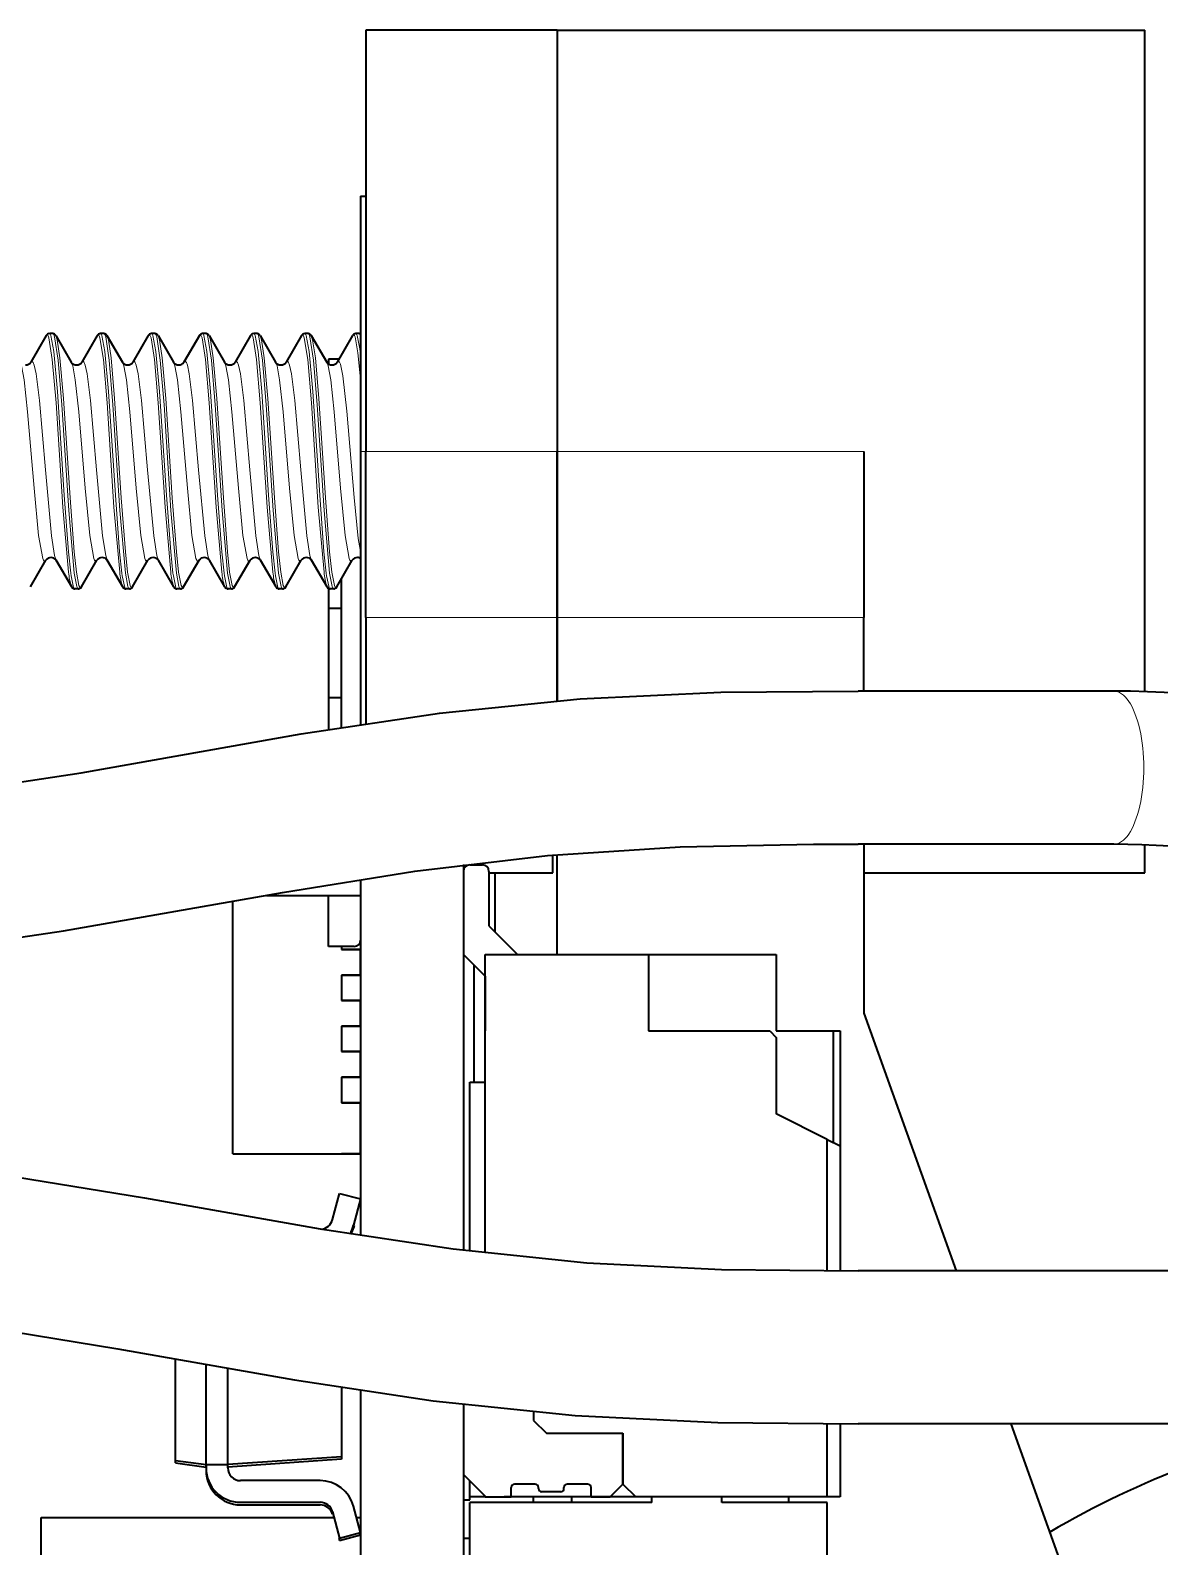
# Model space of a CAD drawing. Extents: x 370 to 946, y 143 to 764.
# Drawn here: x 587.35 to 596.2, y 425.85 to 437.73 of the extents above; entities that cross this region are included whole.
import ezdxf

# ---------------------------------------------------------------- set-up
doc = ezdxf.new("R2010")
doc.units = 0

msp = doc.modelspace()

# ---------------------------------------------------------------- linework, layer by layer
at = {"color": 7, "lineweight": 35, "ltscale": 0.0375}
for p, q in [((591.48, 437.732), (589.98, 437.732)), ((593.594, 426.244), (592.094, 426.244))]:
    msp.add_line(p, q, dxfattribs=at)
at = {"color": 7, "lineweight": 35, "ltscale": 0.0825}
for p, q in [((589.98, 437.732), (589.98, 434.432)), ((591.48, 437.732), (591.48, 434.432)), ((591.48, 437.732), (591.48, 434.432))]:
    msp.add_line(p, q, dxfattribs=at)
at = {"color": 7, "lineweight": 35, "ltscale": 0.060001}
msp.add_line((591.48, 437.732), (593.88, 437.732), dxfattribs=at)
at = {"color": 7, "lineweight": 35, "ltscale": 0.055}
for p, q in [((593.88, 437.732), (596.08, 437.732)), ((593.88, 431.132), (596.08, 431.132))]:
    msp.add_line(p, q, dxfattribs=at)
at = {"color": 7, "lineweight": 35, "ltscale": 0.129478}
msp.add_line((596.08, 432.553), (596.08, 437.732), dxfattribs=at)
at = {"color": 7, "lineweight": 35, "ltscale": 0.05}
for p, q in [((589.939, 436.432), (589.939, 434.432)), ((595.837, 432.556), (593.837, 432.556)), ((595.837, 431.356), (593.837, 431.356))]:
    msp.add_line(p, q, dxfattribs=at)
at = {"color": 7, "lineweight": 35, "ltscale": 0.001021}
msp.add_line((589.939, 436.432), (589.98, 436.432), dxfattribs=at)
at = {"color": 7, "lineweight": 35, "ltscale": 0.006018}
for p, q in [((587.477, 435.34), (587.356, 435.132)), ((588.677, 435.34), (588.556, 435.132)), ((589.153, 435.34), (589.274, 435.132)), ((589.477, 435.34), (589.356, 435.132)), ((587.353, 433.372), (587.474, 433.581)), ((587.677, 433.373), (587.556, 433.581)), ((587.753, 433.372), (587.874, 433.581)), ((588.477, 433.373), (588.356, 433.581)), ((588.553, 433.372), (588.674, 433.581)), ((588.953, 433.372), (589.074, 433.581)), ((589.353, 433.372), (589.474, 433.581)), ((589.677, 433.373), (589.556, 433.581)), ((589.753, 433.372), (589.874, 433.581))]:
    msp.add_line(p, q, dxfattribs=at)
at = {"color": 7, "lineweight": 35, "ltscale": 0.000671387}
for p, q in [((587.529, 435.356), (587.502, 435.356)), ((588.329, 435.356), (588.302, 435.356)), ((589.129, 435.356), (589.102, 435.356)), ((589.529, 435.356), (589.502, 435.356)), ((588.129, 433.356), (588.102, 433.356)), ((588.529, 433.356), (588.502, 433.356)), ((589.329, 433.356), (589.302, 433.356))]:
    msp.add_line(p, q, dxfattribs=at)
at = {"color": 7, "lineweight": 35, "ltscale": 0.006017}
for p, q in [((587.553, 435.34), (587.674, 435.132)), ((587.877, 435.34), (587.756, 435.132)), ((587.953, 435.34), (588.074, 435.132)), ((588.277, 435.34), (588.156, 435.132)), ((588.353, 435.34), (588.474, 435.132)), ((588.753, 435.34), (588.874, 435.132)), ((589.077, 435.34), (588.956, 435.132)), ((589.553, 435.34), (589.674, 435.132)), ((589.877, 435.34), (589.756, 435.132)), ((588.077, 433.373), (587.956, 433.581)), ((588.877, 433.373), (588.756, 433.581)), ((589.277, 433.373), (589.156, 433.581))]:
    msp.add_line(p, q, dxfattribs=at)
at = {"color": 7, "lineweight": 35, "ltscale": 0.000669861}
for p, q in [((587.929, 435.356), (587.902, 435.356)), ((588.729, 435.356), (588.702, 435.356)), ((589.929, 435.356), (589.902, 435.356)), ((587.729, 433.356), (587.702, 433.356)), ((588.929, 433.356), (588.902, 433.356)), ((589.729, 433.356), (589.702, 433.356))]:
    msp.add_line(p, q, dxfattribs=at)
at = {"color": 7, "lineweight": 35, "ltscale": 0.000277936}
msp.add_line((589.929, 435.356), (589.939, 435.354), dxfattribs=at)
at = {"color": 7, "lineweight": 35, "ltscale": 0.002022}
msp.add_line((589.77, 435.156), (589.689, 435.156), dxfattribs=at)
at = {"color": 7, "lineweight": 35, "ltscale": 0.00096283}
msp.add_line((589.689, 435.156), (589.689, 435.118), dxfattribs=at)
at = {"color": 7, "lineweight": 35, "ltscale": 0.053411}
msp.add_line((589.939, 434.432), (589.939, 432.295), dxfattribs=at)
at = {"color": 7, "lineweight": 13, "ltscale": 0.001021}
msp.add_line((589.939, 434.432), (589.98, 434.432), dxfattribs=at)
at = {"color": 7, "lineweight": 13, "ltscale": 0.0375}
for p, q in [((591.48, 434.432), (589.98, 434.432)), ((591.48, 433.132), (589.98, 433.132))]:
    msp.add_line(p, q, dxfattribs=at)
at = {"color": 7, "lineweight": 35, "ltscale": 0.0325}
for p, q in [((589.98, 433.132), (589.98, 434.432)), ((591.48, 434.432), (591.48, 433.132)), ((591.48, 433.132), (591.48, 434.432)), ((593.88, 434.432), (593.88, 433.132))]:
    msp.add_line(p, q, dxfattribs=at)
at = {"color": 7, "lineweight": 13, "ltscale": 0.060001}
for p, q in [((591.48, 434.432), (593.88, 434.432)), ((591.48, 433.132), (593.88, 433.132))]:
    msp.add_line(p, q, dxfattribs=at)
at = {"color": 7, "lineweight": 35, "ltscale": 0.006019}
msp.add_line((588.153, 433.372), (588.274, 433.581), dxfattribs=at)
at = {"color": 7, "lineweight": 35, "ltscale": 0.005717}
msp.add_line((589.789, 433.206), (589.789, 433.435), dxfattribs=at)
at = {"color": 7, "lineweight": 35, "ltscale": 0.027596}
msp.add_line((589.689, 433.36), (589.689, 432.256), dxfattribs=at)
at = {"color": 7, "lineweight": 35, "ltscale": 0.002499}
for p, q in [((589.689, 433.206), (589.789, 433.206)), ((589.689, 432.506), (589.789, 432.506)), ((593.694, 426.244), (593.594, 426.244))]:
    msp.add_line(p, q, dxfattribs=at)
at = {"color": 7, "lineweight": 35, "ltscale": 0.0175}
msp.add_line((589.789, 432.506), (589.789, 433.206), dxfattribs=at)
at = {"color": 7, "lineweight": 35, "ltscale": 0.020756}
msp.add_line((589.98, 433.132), (589.98, 432.301), dxfattribs=at)
at = {"color": 7, "lineweight": 35, "ltscale": 0.016277}
for p, q in [((591.48, 432.481), (591.48, 433.132)), ((591.48, 433.132), (591.48, 432.481))]:
    msp.add_line(p, q, dxfattribs=at)
at = {"color": 7, "lineweight": 35, "ltscale": 0.014381}
msp.add_line((593.88, 432.556), (593.88, 433.132), dxfattribs=at)
at = {"color": 7, "lineweight": 35, "ltscale": 0.005863}
msp.add_line((589.789, 432.272), (589.789, 432.506), dxfattribs=at)
at = {"color": 7, "lineweight": 35, "ltscale": 0.003535}
for p, q in [((591.444, 431.132), (591.444, 431.273)), ((591.444, 431.132), (591.444, 431.273)), ((591.994, 426.344), (591.894, 426.244))]:
    msp.add_line(p, q, dxfattribs=at)
at = {"color": 7, "lineweight": 35, "ltscale": 0.019556}
msp.add_line((591.48, 430.494), (591.48, 431.276), dxfattribs=at)
at = {"color": 7, "lineweight": 35, "ltscale": 0.019555}
msp.add_line((591.48, 430.494), (591.48, 431.276), dxfattribs=at)
at = {"color": 7, "lineweight": 35, "ltscale": 0.033096}
msp.add_line((593.88, 431.356), (593.88, 430.033), dxfattribs=at)
at = {"color": 7, "lineweight": 35, "ltscale": 0.005503}
msp.add_line((596.08, 431.132), (596.08, 431.352), dxfattribs=at)
at = {"color": 7, "lineweight": 35, "ltscale": 0.075507}
msp.add_line((590.744, 431.197), (590.744, 428.176), dxfattribs=at)
at = {"color": 7, "lineweight": 35, "ltscale": 0.002501}
msp.add_line((590.794, 431.194), (590.894, 431.194), dxfattribs=at)
at = {"color": 7, "lineweight": 35, "ltscale": 0.010643}
msp.add_line((590.944, 431.144), (590.944, 430.718), dxfattribs=at)
at = {"color": 7, "lineweight": 35, "ltscale": 0.069714}
msp.add_line((589.939, 431.081), (589.939, 428.292), dxfattribs=at)
at = {"color": 7, "lineweight": 35, "ltscale": 0.003107}
msp.add_line((589.939, 431.081), (589.939, 430.956), dxfattribs=at)
at = {"color": 7, "lineweight": 35, "ltscale": 0.0125}
msp.add_line((590.944, 431.132), (591.444, 431.132), dxfattribs=at)
msp.add_line((590.944, 431.132), (591.444, 431.132), dxfattribs=at)
at = {"color": 7, "lineweight": 35, "ltscale": 0.00125}
for p, q in [((590.944, 431.132), (590.994, 431.132)), ((593.644, 429.894), (593.694, 429.894)), ((590.744, 426.222), (590.794, 426.222)), ((590.744, 425.922), (590.794, 425.922))]:
    msp.add_line(p, q, dxfattribs=at)
at = {"color": 7, "lineweight": 35, "ltscale": 0.011582}
msp.add_line((590.994, 430.668), (590.994, 431.132), dxfattribs=at)
msp.add_line((590.994, 430.668), (590.994, 431.132), dxfattribs=at)
at = {"color": 7, "lineweight": 35, "ltscale": 0.01125}
for p, q in [((590.994, 431.132), (591.444, 431.132)), ((593.194, 429.894), (593.644, 429.894))]:
    msp.add_line(p, q, dxfattribs=at)
at = {"color": 7, "lineweight": 35, "ltscale": 0.049454}
msp.add_line((588.939, 428.932), (588.939, 430.91), dxfattribs=at)
at = {"color": 7, "lineweight": 35, "ltscale": 0.01843}
msp.add_line((589.202, 430.956), (589.939, 430.956), dxfattribs=at)
at = {"color": 7, "lineweight": 35, "ltscale": 0.010001}
msp.add_line((589.689, 430.556), (589.689, 430.956), dxfattribs=at)
at = {"color": 7, "lineweight": 35, "ltscale": 0.00875}
msp.add_line((589.939, 430.956), (589.939, 430.606), dxfattribs=at)
at = {"color": 7, "lineweight": 35, "ltscale": 0.007929}
msp.add_line((590.944, 430.718), (591.169, 430.494), dxfattribs=at)
at = {"color": 7, "lineweight": 35, "ltscale": 0.005}
for p, q in [((589.889, 430.556), (589.689, 430.556)), ((589.939, 430.332), (589.939, 430.532)), ((589.789, 430.332), (589.789, 430.132)), ((589.789, 430.332), (589.789, 430.132)), ((589.939, 429.932), (589.939, 430.132)), ((589.789, 429.932), (589.789, 429.732)), ((589.789, 429.932), (589.789, 429.732)), ((589.939, 429.532), (589.939, 429.732)), ((589.789, 429.532), (589.789, 429.332)), ((589.789, 429.532), (589.789, 429.332)), ((590.919, 426.244), (591.119, 426.244))]:
    msp.add_line(p, q, dxfattribs=at)
at = {"color": 7, "lineweight": 35, "ltscale": 0.000619507}
msp.add_line((589.789, 430.556), (589.789, 430.532), dxfattribs=at)
msp.add_line((589.789, 430.556), (589.789, 430.532), dxfattribs=at)
at = {"color": 7, "lineweight": 35, "ltscale": 0.003751}
for p, q in [((589.939, 430.532), (589.789, 430.532)), ((589.789, 430.532), (589.939, 430.532)), ((589.939, 430.332), (589.789, 430.332)), ((589.789, 430.332), (589.939, 430.332)), ((589.939, 430.132), (589.789, 430.132)), ((589.789, 430.132), (589.939, 430.132)), ((589.939, 429.932), (589.789, 429.932)), ((589.789, 429.932), (589.939, 429.932)), ((589.939, 429.732), (589.789, 429.732)), ((589.789, 429.732), (589.939, 429.732)), ((589.939, 429.532), (589.789, 429.532)), ((589.789, 429.532), (589.939, 429.532)), ((589.939, 429.332), (589.789, 429.332)), ((589.789, 429.332), (589.939, 429.332)), ((589.939, 428.932), (589.789, 428.932)), ((591.507, 426.284), (591.357, 426.284)), ((590.914, 426.244), (591.064, 426.244)), ((591.744, 426.244), (591.894, 426.244))]:
    msp.add_line(p, q, dxfattribs=at)
at = {"color": 7, "lineweight": 35, "ltscale": 0.00601}
msp.add_line((590.914, 430.324), (590.744, 430.494), dxfattribs=at)
at = {"color": 7, "lineweight": 35, "ltscale": 0.058467}
msp.add_line((590.914, 428.155), (590.914, 430.494), dxfattribs=at)
at = {"color": 7, "lineweight": 35, "ltscale": 0.032001}
msp.add_line((590.914, 430.494), (592.194, 430.494), dxfattribs=at)
at = {"color": 7, "lineweight": 35, "ltscale": 0.015}
for p, q in [((592.194, 430.494), (592.194, 429.894)), ((593.194, 430.494), (593.194, 429.894)), ((593.194, 429.844), (593.194, 429.244))]:
    msp.add_line(p, q, dxfattribs=at)
at = {"color": 7, "lineweight": 35, "ltscale": 0.025}
for p, q in [((592.194, 430.494), (593.194, 430.494)), ((588.939, 428.932), (589.939, 428.932))]:
    msp.add_line(p, q, dxfattribs=at)
at = {"color": 7, "lineweight": 35, "ltscale": 0.022854}
msp.add_line((590.83, 429.494), (590.83, 430.408), dxfattribs=at)
at = {"color": 7, "lineweight": 35, "ltscale": 0.01075}
msp.add_line((590.914, 430.324), (590.914, 429.894), dxfattribs=at)
at = {"color": 7, "lineweight": 35, "ltscale": 0.053541}
msp.add_line((593.88, 430.033), (594.603, 428.016), dxfattribs=at)
at = {"color": 7, "lineweight": 35, "ltscale": 0.02375}
msp.add_line((592.194, 429.894), (593.144, 429.894), dxfattribs=at)
at = {"color": 7, "lineweight": 35, "ltscale": 0.001767}
msp.add_line((593.144, 429.894), (593.194, 429.844), dxfattribs=at)
at = {"color": 7, "lineweight": 35, "ltscale": 0.021875}
msp.add_line((593.644, 429.019), (593.644, 429.894), dxfattribs=at)
at = {"color": 7, "lineweight": 35, "ltscale": 0.0225}
msp.add_line((593.694, 429.894), (593.694, 428.994), dxfattribs=at)
at = {"color": 7, "lineweight": 35, "ltscale": 0.003}
for p, q in [((590.794, 429.494), (590.914, 429.494)), ((590.914, 426.244), (590.794, 426.244))]:
    msp.add_line(p, q, dxfattribs=at)
at = {"color": 7, "lineweight": 35, "ltscale": 0.033102}
msp.add_line((590.794, 428.17), (590.794, 429.494), dxfattribs=at)
at = {"color": 7, "lineweight": 35, "ltscale": 0.01}
for p, q in [((589.939, 428.932), (589.939, 429.332)), ((591.994, 426.344), (591.994, 426.744)), ((591.994, 426.744), (591.994, 426.344))]:
    msp.add_line(p, q, dxfattribs=at)
at = {"color": 7, "lineweight": 35, "ltscale": 0.011181}
msp.add_line((593.594, 429.044), (593.194, 429.244), dxfattribs=at)
at = {"color": 7, "lineweight": 35, "ltscale": 0.025688}
msp.add_line((593.594, 428.017), (593.594, 429.044), dxfattribs=at)
at = {"color": 7, "lineweight": 35, "ltscale": 0.002794}
msp.add_line((593.594, 429.044), (593.694, 428.994), dxfattribs=at)
at = {"color": 7, "lineweight": 35, "ltscale": 0.024441}
msp.add_line((593.694, 428.994), (593.694, 428.016), dxfattribs=at)
at = {"color": 7, "lineweight": 35, "ltscale": 0.005328}
for p, q in [((589.72, 428.416), (589.775, 428.622)), ((589.939, 428.578), (589.884, 428.372)), ((589.939, 425.966), (589.884, 426.172))]:
    msp.add_line(p, q, dxfattribs=at)
at = {"color": 7, "lineweight": 35, "ltscale": 0.004249}
for p, q in [((589.775, 428.622), (589.939, 428.578)), ((589.775, 425.922), (589.939, 425.966)), ((589.775, 425.902), (589.939, 425.946))]:
    msp.add_line(p, q, dxfattribs=at)
at = {"color": 7, "lineweight": 35, "ltscale": 0.000483393}
msp.add_line((589.889, 428.37), (589.884, 428.352), dxfattribs=at)
at = {"color": 7, "lineweight": 35, "ltscale": 0.163499}
for p, q in [((600.377, 428.016), (593.837, 428.016)), ((600.377, 426.816), (593.837, 426.816))]:
    msp.add_line(p, q, dxfattribs=at)
at = {"color": 7, "lineweight": 35, "ltscale": 0.01985}
msp.add_line((588.489, 426.53), (588.489, 427.324), dxfattribs=at)
at = {"color": 7, "lineweight": 35, "ltscale": 0.01962}
msp.add_line((588.729, 426.497), (588.729, 427.281), dxfattribs=at)
at = {"color": 7, "lineweight": 35, "ltscale": 0.018864}
msp.add_line((588.899, 426.497), (588.899, 427.251), dxfattribs=at)
at = {"color": 7, "lineweight": 35, "ltscale": 0.013551}
msp.add_line((589.789, 427.101), (589.789, 426.559), dxfattribs=at)
at = {"color": 7, "lineweight": 35, "ltscale": 0.06486}
msp.add_line((589.939, 427.078), (589.939, 424.483), dxfattribs=at)
at = {"color": 7, "lineweight": 35, "ltscale": 0.315889}
msp.add_line((590.744, 426.967), (590.744, 414.332), dxfattribs=at)
at = {"color": 7, "lineweight": 35, "ltscale": 0.001614}
msp.add_line((591.294, 426.909), (591.294, 426.844), dxfattribs=at)
at = {"color": 7, "lineweight": 35, "ltscale": 0.003536}
for p, q in [((591.294, 426.844), (591.394, 426.744)), ((591.994, 426.344), (592.094, 426.244))]:
    msp.add_line(p, q, dxfattribs=at)
at = {"color": 7, "lineweight": 35, "ltscale": 0.014311}
msp.add_line((593.594, 426.244), (593.594, 426.817), dxfattribs=at)
at = {"color": 7, "lineweight": 35, "ltscale": 0.014309}
msp.add_line((593.694, 426.816), (593.694, 426.244), dxfattribs=at)
at = {"color": 7, "lineweight": 35, "ltscale": 0.062847}
msp.add_line((595.032, 426.816), (595.88, 424.45), dxfattribs=at)
at = {"color": 7, "lineweight": 35, "ltscale": 0.014999}
msp.add_line((591.394, 426.744), (591.994, 426.744), dxfattribs=at)
at = {"color": 7, "lineweight": 35, "ltscale": 0.006059}
for p, q in [((588.489, 426.53), (588.729, 426.497)), ((588.489, 426.51), (588.729, 426.477))]:
    msp.add_line(p, q, dxfattribs=at)
at = {"color": 7, "lineweight": 35, "ltscale": 0.000499725}
for p, q in [((588.489, 426.51), (588.489, 426.53)), ((589.789, 426.559), (589.789, 426.539)), ((588.729, 426.477), (588.729, 426.497))]:
    msp.add_line(p, q, dxfattribs=at)
at = {"color": 7, "lineweight": 35, "ltscale": 0.022303}
for p, q in [((589.789, 426.559), (588.899, 426.497)), ((589.789, 426.539), (588.899, 426.477))]:
    msp.add_line(p, q, dxfattribs=at)
at = {"color": 7, "lineweight": 35, "ltscale": 0.004251}
msp.add_line((588.729, 426.497), (588.899, 426.497), dxfattribs=at)
msp.add_line((588.729, 426.497), (588.899, 426.497), dxfattribs=at)
at = {"color": 7, "lineweight": 35, "ltscale": 0.000624847}
for p, q in [((588.729, 426.497), (588.729, 426.472)), ((588.899, 426.472), (588.899, 426.497))]:
    msp.add_line(p, q, dxfattribs=at)
at = {"color": 7, "lineweight": 35, "ltscale": 0.00062561}
msp.add_line((588.729, 426.477), (588.729, 426.452), dxfattribs=at)
at = {"color": 7, "lineweight": 35, "ltscale": 0.006187}
msp.add_line((590.919, 426.244), (590.744, 426.419), dxfattribs=at)
at = {"color": 7, "lineweight": 35, "ltscale": 0.015601}
for p, q in [((589.623, 426.372), (588.999, 426.372)), ((588.999, 426.202), (589.623, 426.202)), ((588.999, 426.182), (589.623, 426.182))]:
    msp.add_line(p, q, dxfattribs=at)
at = {"color": 7, "lineweight": 35, "ltscale": 0.003125}
msp.add_line((590.794, 426.244), (590.794, 426.369), dxfattribs=at)
at = {"color": 7, "lineweight": 35, "ltscale": 0.001875}
for p, q in [((591.119, 426.244), (591.119, 426.319)), ((591.744, 426.244), (591.744, 426.319))]:
    msp.add_line(p, q, dxfattribs=at)
at = {"color": 7, "lineweight": 35, "ltscale": 0.004062}
msp.add_line((591.307, 426.344), (591.144, 426.344), dxfattribs=at)
at = {"color": 7, "lineweight": 35, "ltscale": 0.000250244}
for p, q in [((591.332, 426.309), (591.332, 426.319)), ((591.532, 426.309), (591.532, 426.319))]:
    msp.add_line(p, q, dxfattribs=at)
at = {"color": 7, "lineweight": 35, "ltscale": 0.004063}
msp.add_line((591.719, 426.344), (591.557, 426.344), dxfattribs=at)
at = {"color": 7, "lineweight": 35, "ltscale": 0.00056076}
msp.add_line((590.794, 426.222), (590.794, 426.244), dxfattribs=at)
at = {"color": 7, "lineweight": 35, "ltscale": 0.0565}
msp.add_line((590.794, 423.94), (590.794, 426.2), dxfattribs=at)
at = {"color": 7, "lineweight": 35, "ltscale": 0.035626}
msp.add_line((592.219, 426.2), (590.794, 426.2), dxfattribs=at)
at = {"color": 7, "lineweight": 35, "ltscale": 0.025751}
msp.add_line((592.094, 426.244), (591.064, 426.244), dxfattribs=at)
at = {"color": 7, "lineweight": 35, "ltscale": 0.001102}
for p, q in [((591.294, 426.2), (591.294, 426.244)), ((591.594, 426.2), (591.594, 426.244)), ((592.219, 426.2), (592.219, 426.244)), ((592.769, 426.2), (592.769, 426.244)), ((593.294, 426.2), (593.294, 426.244))]:
    msp.add_line(p, q, dxfattribs=at)
at = {"color": 7, "lineweight": 35, "ltscale": 0.020625}
msp.add_line((593.594, 426.2), (592.769, 426.2), dxfattribs=at)
at = {"color": 7, "lineweight": 35, "ltscale": 0.029}
msp.add_line((593.594, 425.04), (593.594, 426.2), dxfattribs=at)
at = {"color": 7, "lineweight": 35, "ltscale": 0.495161}
msp.add_line((587.439, 406.275), (587.439, 426.082), dxfattribs=at)
at = {"color": 7, "lineweight": 35, "ltscale": 0.057323}
msp.add_line((587.439, 426.082), (589.732, 426.082), dxfattribs=at)
at = {"color": 7, "lineweight": 35, "ltscale": 0.005329}
msp.add_line((589.72, 426.128), (589.775, 425.922), dxfattribs=at)
at = {"color": 7, "lineweight": 35, "ltscale": 0.000776672}
msp.add_line((589.908, 426.082), (589.939, 426.082), dxfattribs=at)
at = {"color": 7, "lineweight": 35, "ltscale": 0.03996}
msp.add_line((589.939, 426.082), (589.939, 424.483), dxfattribs=at)
at = {"color": 7, "lineweight": 35, "ltscale": 0.000482656}
for p, q in [((589.77, 425.92), (589.775, 425.902)), ((589.939, 425.946), (589.934, 425.964))]:
    msp.add_line(p, q, dxfattribs=at)
at = {"color": 7, "lineweight": 13}
for points in [[(587.484, 435.346), (587.486, 435.346), (587.489, 435.344), (587.492, 435.339), (587.498, 435.323), (587.525, 435.154), (587.554, 434.815), (587.608, 433.997), (587.653, 433.487)], [(587.502, 435.356), (587.503, 435.356), (587.506, 435.355), (587.508, 435.351), (587.513, 435.34), (587.536, 435.217), (587.565, 434.902), (587.619, 434.091), (587.652, 433.647), (587.67, 433.479)], [(587.529, 435.356), (587.53, 435.356), (587.534, 435.353), (587.537, 435.348), (587.543, 435.331), (587.571, 435.147), (587.6, 434.797), (587.654, 433.97), (587.697, 433.479)], [(587.553, 435.34), (587.564, 435.307), (587.585, 435.167), (587.613, 434.849), (587.665, 434.071), (587.697, 433.648), (587.714, 433.488)], [(587.884, 435.346), (587.886, 435.346), (587.889, 435.344), (587.892, 435.339), (587.898, 435.323), (587.925, 435.154), (587.954, 434.815), (588.008, 433.997), (588.053, 433.487)], [(587.902, 435.356), (587.903, 435.356), (587.906, 435.355), (587.908, 435.351), (587.913, 435.34), (587.936, 435.217), (587.965, 434.902), (588.019, 434.091), (588.052, 433.647), (588.07, 433.479)], [(587.929, 435.356), (587.93, 435.356), (587.933, 435.353), (587.937, 435.348), (587.943, 435.331), (587.971, 435.147), (588, 434.797), (588.054, 433.97), (588.097, 433.479)], [(587.953, 435.34), (587.964, 435.307), (587.985, 435.167), (588.013, 434.849), (588.065, 434.071), (588.097, 433.648), (588.114, 433.488)], [(588.284, 435.346), (588.286, 435.346), (588.289, 435.344), (588.292, 435.339), (588.298, 435.323), (588.325, 435.154), (588.354, 434.815), (588.408, 433.997), (588.453, 433.487)], [(588.302, 435.356), (588.303, 435.356), (588.306, 435.355), (588.308, 435.351), (588.313, 435.34), (588.336, 435.217), (588.365, 434.902), (588.419, 434.091), (588.452, 433.647), (588.47, 433.479)], [(588.329, 435.356), (588.33, 435.356), (588.333, 435.353), (588.337, 435.348), (588.343, 435.331), (588.371, 435.147), (588.4, 434.797), (588.454, 433.97), (588.497, 433.479)], [(588.353, 435.34), (588.364, 435.307), (588.385, 435.167), (588.413, 434.849), (588.465, 434.071), (588.497, 433.648), (588.514, 433.488)], [(588.684, 435.346), (588.686, 435.346), (588.689, 435.344), (588.692, 435.339), (588.698, 435.323), (588.725, 435.154), (588.754, 434.815), (588.808, 433.997), (588.853, 433.487)], [(588.702, 435.356), (588.703, 435.356), (588.706, 435.355), (588.708, 435.351), (588.713, 435.34), (588.736, 435.217), (588.765, 434.902), (588.819, 434.091), (588.852, 433.647), (588.87, 433.479)], [(588.729, 435.356), (588.73, 435.356), (588.734, 435.353), (588.737, 435.348), (588.743, 435.331), (588.771, 435.147), (588.8, 434.797), (588.854, 433.97), (588.897, 433.479)], [(588.753, 435.34), (588.764, 435.307), (588.785, 435.167), (588.813, 434.849), (588.865, 434.071), (588.897, 433.648), (588.914, 433.488)], [(589.084, 435.346), (589.086, 435.346), (589.089, 435.344), (589.092, 435.339), (589.098, 435.323), (589.125, 435.154), (589.154, 434.815), (589.208, 433.997), (589.253, 433.487)], [(589.102, 435.356), (589.103, 435.356), (589.106, 435.355), (589.108, 435.351), (589.113, 435.34), (589.136, 435.217), (589.165, 434.902), (589.219, 434.091), (589.252, 433.647), (589.27, 433.479)], [(589.129, 435.356), (589.13, 435.356), (589.133, 435.353), (589.137, 435.348), (589.143, 435.331), (589.171, 435.147), (589.2, 434.797), (589.254, 433.97), (589.297, 433.479)], [(589.153, 435.34), (589.164, 435.307), (589.185, 435.167), (589.213, 434.849), (589.265, 434.071), (589.297, 433.648), (589.314, 433.488)], [(589.484, 435.346), (589.486, 435.346), (589.489, 435.344), (589.492, 435.339), (589.498, 435.323), (589.525, 435.154), (589.554, 434.815), (589.608, 433.997), (589.653, 433.487)], [(589.502, 435.356), (589.503, 435.356), (589.506, 435.355), (589.508, 435.351), (589.513, 435.34), (589.536, 435.217), (589.565, 434.902), (589.619, 434.091), (589.652, 433.647), (589.67, 433.479)], [(589.529, 435.356), (589.53, 435.356), (589.534, 435.353), (589.537, 435.348), (589.543, 435.331), (589.571, 435.147), (589.6, 434.797), (589.654, 433.97), (589.697, 433.479)], [(589.553, 435.34), (589.564, 435.307), (589.585, 435.167), (589.613, 434.849), (589.665, 434.071), (589.697, 433.648), (589.714, 433.488)], [(589.884, 435.346), (589.886, 435.346), (589.888, 435.345), (589.891, 435.341), (589.896, 435.33), (589.919, 435.206), (589.939, 434.999)], [(589.902, 435.356), (589.903, 435.356), (589.905, 435.355), (589.908, 435.352), (589.912, 435.342), (589.933, 435.236), (589.939, 435.186)], [(587.465, 433.573), (587.462, 433.574), (587.46, 433.575), (587.456, 433.581), (587.45, 433.595), (587.418, 433.776), (587.383, 434.146), (587.332, 434.744), (587.305, 434.995), (587.285, 435.104), (587.274, 435.132)], [(587.556, 433.581), (587.543, 433.619), (587.519, 433.772), (587.471, 434.29), (587.424, 434.832), (587.398, 435.04), (587.383, 435.108), (587.375, 435.13), (587.371, 435.136), (587.367, 435.139), (587.365, 435.14)], [(587.865, 433.573), (587.862, 433.574), (587.86, 433.575), (587.856, 433.581), (587.85, 433.595), (587.818, 433.776), (587.782, 434.146), (587.732, 434.744), (587.705, 434.995), (587.685, 435.104), (587.674, 435.132)], [(587.956, 433.581), (587.943, 433.619), (587.919, 433.772), (587.871, 434.29), (587.824, 434.832), (587.798, 435.04), (587.783, 435.108), (587.775, 435.13), (587.771, 435.136), (587.767, 435.139), (587.765, 435.14)], [(588.265, 433.573), (588.262, 433.574), (588.26, 433.575), (588.256, 433.581), (588.25, 433.595), (588.218, 433.776), (588.182, 434.146), (588.132, 434.744), (588.105, 434.995), (588.085, 435.104), (588.074, 435.132)], [(588.356, 433.581), (588.343, 433.619), (588.319, 433.772), (588.271, 434.29), (588.224, 434.832), (588.198, 435.04), (588.183, 435.108), (588.175, 435.13), (588.171, 435.136), (588.167, 435.139), (588.165, 435.14)], [(588.665, 433.573), (588.662, 433.574), (588.66, 433.575), (588.656, 433.581), (588.65, 433.595), (588.618, 433.776), (588.583, 434.146), (588.532, 434.744), (588.505, 434.995), (588.485, 435.104), (588.474, 435.132)], [(588.756, 433.581), (588.743, 433.619), (588.719, 433.772), (588.671, 434.29), (588.624, 434.832), (588.598, 435.04), (588.583, 435.108), (588.575, 435.13), (588.571, 435.136), (588.567, 435.139), (588.565, 435.14)], [(589.065, 433.573), (589.062, 433.574), (589.06, 433.575), (589.056, 433.581), (589.05, 433.595), (589.018, 433.776), (588.982, 434.146), (588.932, 434.744), (588.905, 434.995), (588.885, 435.104), (588.874, 435.132)], [(589.156, 433.581), (589.143, 433.619), (589.119, 433.772), (589.071, 434.29), (589.024, 434.832), (588.998, 435.04), (588.983, 435.108), (588.975, 435.13), (588.971, 435.136), (588.967, 435.139), (588.965, 435.14)], [(589.465, 433.573), (589.462, 433.574), (589.46, 433.575), (589.456, 433.581), (589.45, 433.595), (589.418, 433.776), (589.383, 434.146), (589.332, 434.744), (589.305, 434.995), (589.285, 435.104), (589.274, 435.132)], [(589.556, 433.581), (589.543, 433.619), (589.519, 433.772), (589.471, 434.29), (589.424, 434.832), (589.398, 435.04), (589.383, 435.108), (589.375, 435.13), (589.371, 435.136), (589.367, 435.139), (589.365, 435.14)], [(589.865, 433.573), (589.862, 433.574), (589.86, 433.575), (589.856, 433.581), (589.85, 433.595), (589.818, 433.776), (589.782, 434.146), (589.732, 434.744), (589.705, 434.995), (589.685, 435.104), (589.674, 435.132)], [(589.94, 433.636), (589.921, 433.751), (589.889, 434.073), (589.832, 434.749), (589.8, 435.025), (589.781, 435.117), (589.774, 435.133), (589.77, 435.137), (589.767, 435.14), (589.765, 435.14)], [(587.702, 433.356), (587.701, 433.357), (587.698, 433.358), (587.696, 433.36), (587.692, 433.368), (587.673, 433.458), (587.67, 433.479)], [(587.697, 433.479), (587.717, 433.374), (587.724, 433.36), (587.727, 433.357), (587.729, 433.356)], [(587.714, 433.488), (587.734, 433.384), (587.741, 433.37), (587.744, 433.367), (587.746, 433.366)], [(588.102, 433.356), (588.101, 433.357), (588.098, 433.358), (588.096, 433.36), (588.092, 433.368), (588.073, 433.458), (588.07, 433.479)], [(588.097, 433.479), (588.117, 433.374), (588.124, 433.36), (588.127, 433.357), (588.129, 433.356)], [(588.114, 433.488), (588.134, 433.384), (588.141, 433.37), (588.144, 433.367), (588.146, 433.366)], [(588.502, 433.356), (588.501, 433.357), (588.498, 433.358), (588.496, 433.36), (588.492, 433.368), (588.473, 433.458), (588.47, 433.479)], [(588.497, 433.479), (588.517, 433.374), (588.524, 433.36), (588.527, 433.357), (588.529, 433.356)], [(588.514, 433.488), (588.534, 433.384), (588.541, 433.37), (588.544, 433.367), (588.546, 433.366)], [(588.902, 433.356), (588.901, 433.357), (588.898, 433.358), (588.896, 433.36), (588.892, 433.368), (588.873, 433.458), (588.87, 433.479)], [(588.897, 433.479), (588.917, 433.374), (588.924, 433.36), (588.927, 433.357), (588.929, 433.356)], [(588.914, 433.488), (588.934, 433.384), (588.941, 433.37), (588.944, 433.367), (588.946, 433.366)], [(589.302, 433.356), (589.301, 433.357), (589.298, 433.358), (589.296, 433.36), (589.292, 433.368), (589.273, 433.458), (589.27, 433.479)], [(589.297, 433.479), (589.317, 433.374), (589.324, 433.36), (589.327, 433.357), (589.329, 433.356)], [(589.314, 433.488), (589.334, 433.384), (589.341, 433.37), (589.344, 433.367), (589.346, 433.366)], [(589.702, 433.356), (589.701, 433.357), (589.698, 433.358), (589.696, 433.36), (589.692, 433.368), (589.673, 433.458), (589.67, 433.479)], [(589.697, 433.479), (589.717, 433.374), (589.724, 433.36), (589.727, 433.357), (589.729, 433.356)], [(589.714, 433.488), (589.734, 433.384), (589.741, 433.37), (589.744, 433.367), (589.746, 433.366)]]:
    msp.add_lwpolyline(points, dxfattribs=at)
at = {"color": 7, "lineweight": 35}
for points in [[(583.339, 431.556), (584.393, 431.565), (585.538, 431.623), (586.455, 431.719), (587.75, 431.917), (589.475, 432.221), (590.557, 432.382), (591.66, 432.495), (592.761, 432.547), (593.837, 432.556)], [(583.339, 430.356), (584.421, 430.366), (585.634, 430.427), (586.607, 430.529), (587.613, 430.677), (589.327, 430.978), (590.363, 431.145), (591.402, 431.269), (592.442, 431.337), (593.486, 431.356), (593.837, 431.356)], [(583.339, 429.016), (584.695, 428.999), (585.92, 428.921), (586.897, 428.805), (588.246, 428.587), (589.622, 428.344), (590.664, 428.187), (591.711, 428.077), (592.767, 428.025), (593.837, 428.016)], [(583.339, 427.816), (584.653, 427.8), (585.807, 427.726), (586.731, 427.617), (588.037, 427.405), (589.423, 427.161), (590.508, 426.997), (591.62, 426.881), (592.737, 426.826), (593.837, 426.816)]]:
    msp.add_lwpolyline(points, dxfattribs=at)
for centre, radius, start, end in [((587.503, 435.328), 0.0288, 93.3725, 154.3834), ((587.527, 435.328), 0.0288, 25.6314, 86.6309), ((587.903, 435.328), 0.0288, 93.3725, 154.3834), ((587.927, 435.328), 0.0288, 25.6314, 86.6309), ((588.303, 435.328), 0.0288, 93.3725, 154.3834), ((588.327, 435.328), 0.0288, 25.6314, 86.6309), ((588.703, 435.328), 0.0288, 93.3725, 154.3834), ((588.727, 435.328), 0.0288, 25.6314, 86.6309), ((589.103, 435.328), 0.0288, 93.3725, 154.3834), ((589.127, 435.328), 0.0288, 25.6314, 86.6309), ((589.503, 435.328), 0.0288, 93.3725, 154.3834), ((589.527, 435.328), 0.0288, 25.6314, 86.6309), ((589.903, 435.328), 0.0288, 93.3725, 154.3834), ((587.316, 435.16), 0.0489, 268.9138, 325.3392), ((587.714, 435.16), 0.0489, 214.6608, 271.0862), ((587.716, 435.16), 0.0489, 268.9138, 325.3392), ((588.114, 435.16), 0.0489, 214.6608, 271.0862), ((588.116, 435.16), 0.0489, 268.9138, 325.3392), ((588.514, 435.16), 0.0489, 214.6608, 271.0862), ((588.516, 435.16), 0.0489, 268.9138, 325.3392), ((588.914, 435.16), 0.0489, 214.6608, 271.0862), ((588.916, 435.16), 0.0489, 268.9138, 325.3392), ((589.314, 435.16), 0.0489, 214.6608, 271.0862), ((589.316, 435.16), 0.0489, 268.9138, 325.3392), ((589.714, 435.16), 0.0489, 214.6608, 271.0862), ((589.716, 435.16), 0.0489, 268.9138, 325.3392), ((587.514, 433.553), 0.0489, 88.9138, 145.3392), ((587.516, 433.553), 0.0489, 34.6608, 91.0862), ((587.914, 433.553), 0.0489, 88.9138, 145.3392), ((587.916, 433.553), 0.0489, 34.6608, 91.0862), ((588.314, 433.553), 0.0489, 88.9138, 145.3392), ((588.316, 433.553), 0.0489, 34.6608, 91.0862), ((588.714, 433.553), 0.0489, 88.9138, 145.3392), ((588.716, 433.553), 0.0489, 34.6608, 91.0862), ((589.114, 433.553), 0.0489, 88.9138, 145.3392), ((589.116, 433.553), 0.0489, 34.6608, 91.0862), ((589.514, 433.553), 0.0489, 88.9138, 145.3392), ((589.516, 433.553), 0.0489, 34.6608, 91.0862), ((589.914, 433.553), 0.0489, 88.9138, 145.3392), ((589.915, 433.55), 0.0518, 62.143, 90.0698), ((587.703, 433.385), 0.0288, 205.6166, 266.6275), ((587.727, 433.385), 0.0288, 273.3691, 334.3686), ((588.103, 433.385), 0.0288, 205.6166, 266.6275), ((588.127, 433.385), 0.0288, 273.3691, 334.3686), ((588.503, 433.385), 0.0288, 205.6166, 266.6275), ((588.527, 433.385), 0.0288, 273.3691, 334.3686), ((588.903, 433.385), 0.0288, 205.6166, 266.6275), ((588.927, 433.385), 0.0288, 273.3691, 334.3686), ((589.303, 433.385), 0.0288, 205.6166, 266.6275), ((589.327, 433.385), 0.0288, 273.3691, 334.3686), ((589.703, 433.385), 0.0288, 205.6166, 266.6275), ((589.727, 433.385), 0.0288, 273.3691, 334.3686), ((595.837, 425.13), 7.426, 26.1664, 90.0022), ((595.837, 425.129), 6.227, 26.2977, 89.9987), ((590.794, 431.144), 0.05, 90, 180), ((590.894, 431.144), 0.05, 0, 90), ((589.889, 430.606), 0.05, 270, 0), ((589.623, 428.442), 0.1, 275.7792, 345), ((589.623, 428.442), 0.27, 329.7022, 345), ((589.623, 428.422), 0.27, 334.1323, 345), ((598.88, 419.932), 7, 100.4104, 120.416), ((588.999, 426.472), 0.27, 180, 270), ((588.999, 426.452), 0.27, 180, 270), ((588.999, 426.472), 0.1, 180, 270), ((589.623, 426.102), 0.27, 15, 90), ((591.144, 426.319), 0.025, 90, 180), ((591.307, 426.319), 0.025, 0, 90), ((591.357, 426.309), 0.025, 180, 270), ((591.507, 426.309), 0.025, 270, 360), ((591.557, 426.319), 0.025, 90, 180), ((591.719, 426.319), 0.025, 0, 90), ((589.623, 426.102), 0.1, 15, 90), ((589.623, 426.082), 0.1, 15, 90)]:
    msp.add_arc(centre, radius, start, end, dxfattribs=at)
at = {"color": 7, "lineweight": 13}
for centre, radius, start, end in [((587.487, 435.337), 0.00986, 103.6847, 160.1213), ((587.887, 435.337), 0.00986, 103.6847, 160.1213), ((588.287, 435.337), 0.00986, 103.6847, 160.1213), ((588.687, 435.337), 0.00986, 103.6847, 160.1213), ((589.087, 435.337), 0.00986, 103.6847, 160.1213), ((589.487, 435.337), 0.00986, 103.6847, 160.1213), ((589.887, 435.337), 0.00986, 103.6847, 160.1213), ((589.92, 435.339), 0.0194, 7.3074, 62.6702), ((587.368, 435.128), 0.0124, 103.5865, 159.954), ((587.768, 435.128), 0.0124, 103.5865, 159.954), ((588.168, 435.128), 0.0124, 103.5865, 159.954), ((588.568, 435.128), 0.0124, 103.5865, 159.954), ((588.968, 435.128), 0.0124, 103.5865, 159.954), ((589.368, 435.128), 0.0124, 103.5865, 159.954), ((589.768, 435.128), 0.0124, 103.5865, 159.954), ((587.462, 433.585), 0.0124, 283.5865, 339.954), ((587.862, 433.585), 0.0124, 283.5865, 339.954), ((588.262, 433.585), 0.0124, 283.5865, 339.954), ((588.662, 433.585), 0.0124, 283.5865, 339.954), ((589.062, 433.585), 0.0124, 283.5865, 339.954), ((589.462, 433.585), 0.0124, 283.5865, 339.954), ((589.862, 433.585), 0.0124, 283.5865, 339.954), ((588.095, 433.518), 0.443, 183.9659, 199.1592), ((588.495, 433.518), 0.443, 183.9659, 199.1592), ((588.895, 433.518), 0.443, 183.9659, 199.1592), ((589.295, 433.518), 0.443, 183.9659, 199.1592), ((589.695, 433.518), 0.443, 183.9659, 199.1592), ((590.095, 433.518), 0.443, 183.9659, 199.1592), ((587.744, 433.376), 0.00985, 283.6672, 340.0965), ((588.144, 433.376), 0.00985, 283.6672, 340.0965), ((588.544, 433.376), 0.00985, 283.6672, 340.0965), ((588.944, 433.376), 0.00985, 283.6672, 340.0965), ((589.344, 433.376), 0.00985, 283.6672, 340.0965), ((589.744, 433.376), 0.00985, 283.6672, 340.0965)]:
    msp.add_arc(centre, radius, start, end, dxfattribs=at)
msp.add_ellipse((595.837, 431.956), major_axis=(0, 0.6), ratio=0.393816, start_param=3.141629, end_param=6.283222, dxfattribs=at)

doc.saveas('drawing.dxf')
